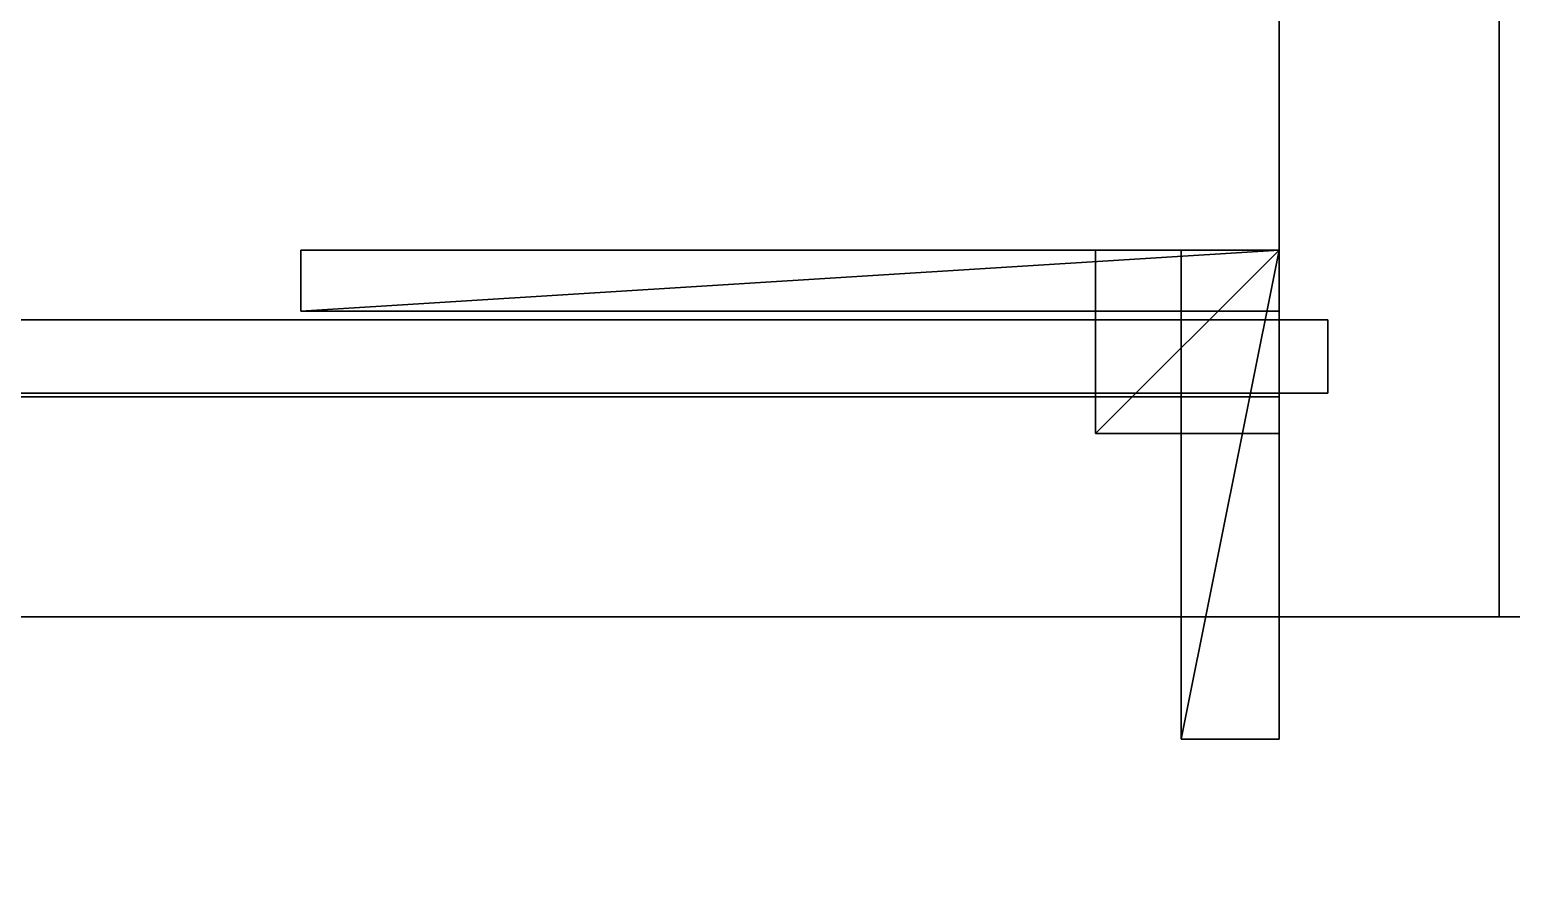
# Model space of a CAD drawing. Extents: x 0 to 5507, y -6518 to 0.
# Drawn here: x 1394.8 to 1516, y -3869.8 to -3800.9 of the extents above; entities that cross this region are included whole.
import ezdxf

# ---------------------------------------------------------------- set-up
doc = ezdxf.new("R2010")
doc.units = 0
for name, color, linetype in [('LAYER0', 7, 'CONTINUOUS'), ('LAYER1', 7, 'CONTINUOUS'), ('LAYER526', 7, 'CONTINUOUS'), ('LAYER532', 7, 'CONTINUOUS'), ('LAYER634', 7, 'CONTINUOUS'), ('LAYER661', 7, 'CONTINUOUS'), ('LAYER663', 2, 'CONTINUOUS'), ('LAYER664', 7, 'CONTINUOUS'), ('LAYER665', 253, 'CONTINUOUS'), ('LAYER666', 253, 'CONTINUOUS'), ('LAYER667', 253, 'CONTINUOUS'), ('LAYER668', 253, 'CONTINUOUS'), ('LAYER669', 253, 'CONTINUOUS'), ('LAYER670', 253, 'CONTINUOUS'), ('LAYER679', 7, 'CONTINUOUS'), ('LAYER765', 7, 'CONTINUOUS'), ('LAYER766', 7, 'CONTINUOUS')]:
    doc.layers.add(name, color=color, linetype=linetype)

msp = doc.modelspace()

# ---------------------------------------------------------------- linework, layer by layer
at = {"layer": 'LAYER0', "invisible_edges": 1}
for points in [[(5507, 0), (0, -6518), (0, 0), (5507, 0)], [(5507, -6518, 5), (0, 0, 5), (0, -6518, 5), (5507, -6518, 5)], [(0, 0, 5), (5507, -6518, 5), (5507, 0, 5), (0, 0, 5)], [(0, -6518), (5507, 0), (5507, -6518), (0, -6518)]]:
    msp.add_3dface(points, dxfattribs=at)
at = {"layer": 'LAYER526', "invisible_edges": 1}
for points in [[(2487, -3849, 5), (150, -3954, 5), (150, -3849, 5), (2487, -3849, 5)], [(150, -3954, 5), (2487, -3849, 5), (2487, -3954, 5), (150, -3954, 5)], [(150, -3849, 732), (2487, -3849, 5), (150, -3849, 5), (150, -3849, 732)], [(2487, -3849, 5), (150, -3849, 732), (2487, -3849, 732), (2487, -3849, 5)], [(2487, -3954, 732), (150, -3849, 732), (150, -3954, 732), (2487, -3954, 732)], [(150, -3849, 732), (2487, -3954, 732), (2487, -3849, 732), (150, -3849, 732)]]:
    msp.add_3dface(points, dxfattribs=at)
at = {"layer": 'LAYER532', "invisible_edges": 1}
for points in [[(2487, -3306, 5), (762, -3849, 5), (762, -3306, 5), (2487, -3306, 5)], [(762, -3849, 5), (2487, -3306, 5), (2487, -3849, 5), (762, -3849, 5)], [(2487, -3849, 115), (762, -3306, 115), (762, -3849, 115), (2487, -3849, 115)], [(762, -3306, 115), (2487, -3849, 115), (2487, -3306, 115), (762, -3306, 115)], [(2487, -3849, 115), (762, -3849, 5), (2487, -3849, 5), (2487, -3849, 115)], [(762, -3849, 5), (2487, -3849, 115), (762, -3849, 115), (762, -3849, 5)]]:
    msp.add_3dface(points, dxfattribs=at)
at = {"layer": 'LAYER634', "invisible_edges": 1}
for points in [[(1533, -3849, 115), (1515, -3279, 115), (1533, -3279, 115), (1533, -3849, 115)], [(1515, -3279, 115), (1533, -3849, 115), (1515, -3849, 115), (1515, -3279, 115)], [(1515, -3849, 895), (1533, -3279, 895), (1515, -3279, 895), (1515, -3849, 895)], [(1533, -3279, 895), (1515, -3849, 895), (1533, -3849, 895), (1533, -3279, 895)], [(1515, -3279, 115), (1515, -3849, 895), (1515, -3279, 895), (1515, -3279, 115)], [(1515, -3849, 895), (1515, -3279, 115), (1515, -3849, 115), (1515, -3849, 895)], [(1515, -3849, 895), (1533, -3849, 115), (1533, -3849, 895), (1515, -3849, 895)], [(1533, -3849, 115), (1515, -3849, 895), (1515, -3849, 115), (1533, -3849, 115)]]:
    msp.add_3dface(points, dxfattribs=at)
at = {"layer": 'LAYER661', "invisible_edges": 1}
for points in [[(1497, -3849, 895), (1497, -3279, 115), (1497, -3849, 115), (1497, -3849, 895)], [(1497, -3279, 115), (1497, -3849, 895), (1497, -3279, 895), (1497, -3279, 115)], [(1515, -3849, 115), (1497, -3279, 115), (1515, -3279, 115), (1515, -3849, 115)], [(1497, -3279, 115), (1515, -3849, 115), (1497, -3849, 115), (1497, -3279, 115)], [(1497, -3849, 895), (1515, -3279, 895), (1497, -3279, 895), (1497, -3849, 895)], [(1515, -3279, 895), (1497, -3849, 895), (1515, -3849, 895), (1515, -3279, 895)], [(1515, -3279, 895), (1515, -3849, 115), (1515, -3279, 115), (1515, -3279, 895)], [(1515, -3849, 115), (1515, -3279, 895), (1515, -3849, 895), (1515, -3849, 115)], [(1515, -3849, 115), (1497, -3849, 895), (1497, -3849, 115), (1515, -3849, 115)], [(1497, -3849, 895), (1515, -3849, 115), (1515, -3849, 895), (1497, -3849, 895)]]:
    msp.add_3dface(points, dxfattribs=at)
at = {"layer": 'LAYER663'}
for points in [[(1417, -3819, 842.5), (1417, -3824, 842.5), (1417, -3819, 865.5), (1417, -3819, 842.5)], [(1417, -3819, 865.5), (1417, -3824, 842.5), (1417, -3824, 865.5), (1417, -3819, 865.5)], [(1417, -3819, 865.5), (1417, -3824, 865.5), (1497, -3819, 865.5), (1417, -3819, 865.5)], [(1497, -3819, 865.5), (1417, -3824, 865.5), (1497, -3824, 865.5), (1497, -3819, 865.5)], [(1417, -3819, 865.5), (1497, -3819, 865.5), (1417, -3819, 842.5), (1417, -3819, 865.5)], [(1417, -3819, 842.5), (1497, -3819, 865.5), (1497, -3819, 842.5), (1417, -3819, 842.5)], [(1417, -3819, 842.5), (1497, -3819, 842.5), (1417, -3824, 842.5), (1417, -3819, 842.5)], [(1417, -3824, 842.5), (1497, -3819, 842.5), (1497, -3824, 842.5), (1417, -3824, 842.5)], [(1497, -3819, 865.5), (1497, -3824, 865.5), (1497, -3819, 842.5), (1497, -3819, 865.5)], [(1497, -3819, 842.5), (1497, -3824, 865.5), (1497, -3824, 842.5), (1497, -3819, 842.5)], [(1417, -3824, 842.5), (1497, -3824, 842.5), (1417, -3824, 865.5), (1417, -3824, 842.5)], [(1417, -3824, 865.5), (1497, -3824, 842.5), (1497, -3824, 865.5), (1417, -3824, 865.5)]]:
    msp.add_3dface(points, dxfattribs=at)
at = {"layer": 'LAYER664', "invisible_edges": 1}
for points in [[(1497, -3819, 842.5), (1417, -3819, 865.5), (1497, -3819, 865.5), (1497, -3819, 842.5)], [(1417, -3819, 865.5), (1497, -3819, 842.5), (1417, -3819, 842.5), (1417, -3819, 865.5)], [(1497, -3824, 865.5), (1417, -3819, 865.5), (1417, -3824, 865.5), (1497, -3824, 865.5)], [(1417, -3819, 865.5), (1497, -3824, 865.5), (1497, -3819, 865.5), (1417, -3819, 865.5)], [(1417, -3824, 842.5), (1417, -3819, 865.5), (1417, -3819, 842.5), (1417, -3824, 842.5)], [(1417, -3819, 865.5), (1417, -3824, 842.5), (1417, -3824, 865.5), (1417, -3819, 865.5)], [(1497, -3819, 842.5), (1417, -3824, 842.5), (1417, -3819, 842.5), (1497, -3819, 842.5)], [(1417, -3824, 842.5), (1497, -3819, 842.5), (1497, -3824, 842.5), (1417, -3824, 842.5)], [(1497, -3824, 865.5), (1497, -3819, 842.5), (1497, -3819, 865.5), (1497, -3824, 865.5)], [(1497, -3819, 842.5), (1497, -3824, 865.5), (1497, -3824, 842.5), (1497, -3819, 842.5)], [(1417, -3824, 842.5), (1497, -3824, 865.5), (1417, -3824, 865.5), (1417, -3824, 842.5)], [(1497, -3824, 865.5), (1417, -3824, 842.5), (1497, -3824, 842.5), (1497, -3824, 865.5)]]:
    msp.add_3dface(points, dxfattribs=at)
at = {"layer": 'LAYER665'}
for points in [[(1482, -3819, 850.5), (1482, -3834, 850.5), (1482, -3819, 865.5), (1482, -3819, 850.5)], [(1482, -3819, 865.5), (1482, -3834, 850.5), (1482, -3834, 865.5), (1482, -3819, 865.5)], [(1482, -3819, 865.5), (1482, -3834, 865.5), (1497, -3819, 865.5), (1482, -3819, 865.5)], [(1497, -3819, 865.5), (1482, -3834, 865.5), (1497, -3834, 865.5), (1497, -3819, 865.5)], [(1482, -3819, 865.5), (1497, -3819, 865.5), (1482, -3819, 850.5), (1482, -3819, 865.5)], [(1482, -3819, 850.5), (1497, -3819, 865.5), (1497, -3819, 850.5), (1482, -3819, 850.5)], [(1482, -3819, 850.5), (1497, -3819, 850.5), (1482, -3834, 850.5), (1482, -3819, 850.5)], [(1482, -3834, 850.5), (1497, -3819, 850.5), (1497, -3834, 850.5), (1482, -3834, 850.5)], [(1497, -3819, 865.5), (1497, -3834, 865.5), (1497, -3819, 850.5), (1497, -3819, 865.5)], [(1497, -3819, 850.5), (1497, -3834, 865.5), (1497, -3834, 850.5), (1497, -3819, 850.5)], [(1482, -3834, 850.5), (1497, -3834, 850.5), (1482, -3834, 865.5), (1482, -3834, 850.5)], [(1482, -3834, 865.5), (1497, -3834, 850.5), (1497, -3834, 865.5), (1482, -3834, 865.5)]]:
    msp.add_3dface(points, dxfattribs=at)
at = {"layer": 'LAYER666'}
for points in [[(1482, -3819, 850.5), (1482, -3834, 850.5), (1482, -3819, 865.5), (1482, -3819, 850.5)], [(1482, -3819, 865.5), (1482, -3834, 850.5), (1482, -3834, 865.5), (1482, -3819, 865.5)], [(1482, -3819, 865.5), (1482, -3834, 865.5), (1497, -3819, 865.5), (1482, -3819, 865.5)], [(1497, -3819, 865.5), (1482, -3834, 865.5), (1497, -3834, 865.5), (1497, -3819, 865.5)], [(1482, -3819, 865.5), (1497, -3819, 865.5), (1482, -3819, 850.5), (1482, -3819, 865.5)], [(1482, -3819, 850.5), (1497, -3819, 865.5), (1497, -3819, 850.5), (1482, -3819, 850.5)], [(1482, -3819, 850.5), (1497, -3819, 850.5), (1482, -3834, 850.5), (1482, -3819, 850.5)], [(1482, -3834, 850.5), (1497, -3819, 850.5), (1497, -3834, 850.5), (1482, -3834, 850.5)], [(1497, -3819, 865.5), (1497, -3834, 865.5), (1497, -3819, 850.5), (1497, -3819, 865.5)], [(1497, -3819, 850.5), (1497, -3834, 865.5), (1497, -3834, 850.5), (1497, -3819, 850.5)], [(1482, -3834, 850.5), (1497, -3834, 850.5), (1482, -3834, 865.5), (1482, -3834, 850.5)], [(1482, -3834, 865.5), (1497, -3834, 850.5), (1497, -3834, 865.5), (1482, -3834, 865.5)]]:
    msp.add_3dface(points, dxfattribs=at)
at = {"layer": 'LAYER667'}
for points in [[(1482, -3819, 850.5), (1482, -3834, 850.5), (1482, -3819, 865.5), (1482, -3819, 850.5)], [(1482, -3819, 865.5), (1482, -3834, 850.5), (1482, -3834, 865.5), (1482, -3819, 865.5)], [(1482, -3819, 865.5), (1482, -3834, 865.5), (1497, -3819, 865.5), (1482, -3819, 865.5)], [(1497, -3819, 865.5), (1482, -3834, 865.5), (1497, -3834, 865.5), (1497, -3819, 865.5)], [(1482, -3819, 865.5), (1497, -3819, 865.5), (1482, -3819, 850.5), (1482, -3819, 865.5)], [(1482, -3819, 850.5), (1497, -3819, 865.5), (1497, -3819, 850.5), (1482, -3819, 850.5)], [(1482, -3819, 850.5), (1497, -3819, 850.5), (1482, -3834, 850.5), (1482, -3819, 850.5)], [(1482, -3834, 850.5), (1497, -3819, 850.5), (1497, -3834, 850.5), (1482, -3834, 850.5)], [(1497, -3819, 865.5), (1497, -3834, 865.5), (1497, -3819, 850.5), (1497, -3819, 865.5)], [(1497, -3819, 850.5), (1497, -3834, 865.5), (1497, -3834, 850.5), (1497, -3819, 850.5)], [(1482, -3834, 850.5), (1497, -3834, 850.5), (1482, -3834, 865.5), (1482, -3834, 850.5)], [(1482, -3834, 865.5), (1497, -3834, 850.5), (1497, -3834, 865.5), (1482, -3834, 865.5)]]:
    msp.add_3dface(points, dxfattribs=at)
at = {"layer": 'LAYER668'}
for points in [[(1482, -3819, 850.5), (1482, -3834, 850.5), (1482, -3819, 865.5), (1482, -3819, 850.5)], [(1482, -3819, 865.5), (1482, -3834, 850.5), (1482, -3834, 865.5), (1482, -3819, 865.5)], [(1482, -3819, 865.5), (1482, -3834, 865.5), (1497, -3819, 865.5), (1482, -3819, 865.5)], [(1497, -3819, 865.5), (1482, -3834, 865.5), (1497, -3834, 865.5), (1497, -3819, 865.5)], [(1482, -3819, 865.5), (1497, -3819, 865.5), (1482, -3819, 850.5), (1482, -3819, 865.5)], [(1482, -3819, 850.5), (1497, -3819, 865.5), (1497, -3819, 850.5), (1482, -3819, 850.5)], [(1482, -3819, 850.5), (1497, -3819, 850.5), (1482, -3834, 850.5), (1482, -3819, 850.5)], [(1482, -3834, 850.5), (1497, -3819, 850.5), (1497, -3834, 850.5), (1482, -3834, 850.5)], [(1497, -3819, 865.5), (1497, -3834, 865.5), (1497, -3819, 850.5), (1497, -3819, 865.5)], [(1497, -3819, 850.5), (1497, -3834, 865.5), (1497, -3834, 850.5), (1497, -3819, 850.5)], [(1482, -3834, 850.5), (1497, -3834, 850.5), (1482, -3834, 865.5), (1482, -3834, 850.5)], [(1482, -3834, 865.5), (1497, -3834, 850.5), (1497, -3834, 865.5), (1482, -3834, 865.5)]]:
    msp.add_3dface(points, dxfattribs=at)
at = {"layer": 'LAYER669'}
for points in [[(1489, -3819, 857.5), (1489, -3859, 857.5), (1489, -3819, 865.5), (1489, -3819, 857.5)], [(1489, -3819, 865.5), (1489, -3859, 857.5), (1489, -3859, 865.5), (1489, -3819, 865.5)], [(1489, -3819, 865.5), (1489, -3859, 865.5), (1497, -3819, 865.5), (1489, -3819, 865.5)], [(1497, -3819, 865.5), (1489, -3859, 865.5), (1497, -3859, 865.5), (1497, -3819, 865.5)], [(1489, -3819, 865.5), (1497, -3819, 865.5), (1489, -3819, 857.5), (1489, -3819, 865.5)], [(1489, -3819, 857.5), (1497, -3819, 865.5), (1497, -3819, 857.5), (1489, -3819, 857.5)], [(1489, -3819, 857.5), (1497, -3819, 857.5), (1489, -3859, 857.5), (1489, -3819, 857.5)], [(1489, -3859, 857.5), (1497, -3819, 857.5), (1497, -3859, 857.5), (1489, -3859, 857.5)], [(1497, -3819, 865.5), (1497, -3859, 865.5), (1497, -3819, 857.5), (1497, -3819, 865.5)], [(1497, -3819, 857.5), (1497, -3859, 865.5), (1497, -3859, 857.5), (1497, -3819, 857.5)], [(1489, -3859, 857.5), (1497, -3859, 857.5), (1489, -3859, 865.5), (1489, -3859, 857.5)], [(1489, -3859, 865.5), (1497, -3859, 857.5), (1497, -3859, 865.5), (1489, -3859, 865.5)]]:
    msp.add_3dface(points, dxfattribs=at)
at = {"layer": 'LAYER670'}
for points in [[(1417, -3819, 849.5), (1417, -3824, 849.5), (1417, -3819, 865.5), (1417, -3819, 849.5)], [(1417, -3819, 865.5), (1417, -3824, 849.5), (1417, -3824, 865.5), (1417, -3819, 865.5)], [(1417, -3819, 865.5), (1417, -3824, 865.5), (1497, -3819, 865.5), (1417, -3819, 865.5)], [(1497, -3819, 865.5), (1417, -3824, 865.5), (1497, -3824, 865.5), (1497, -3819, 865.5)], [(1417, -3819, 865.5), (1497, -3819, 865.5), (1417, -3819, 849.5), (1417, -3819, 865.5)], [(1417, -3819, 849.5), (1497, -3819, 865.5), (1497, -3819, 849.5), (1417, -3819, 849.5)], [(1417, -3819, 849.5), (1497, -3819, 849.5), (1417, -3824, 849.5), (1417, -3819, 849.5)], [(1417, -3824, 849.5), (1497, -3819, 849.5), (1497, -3824, 849.5), (1417, -3824, 849.5)], [(1497, -3819, 865.5), (1497, -3824, 865.5), (1497, -3819, 849.5), (1497, -3819, 865.5)], [(1497, -3819, 849.5), (1497, -3824, 865.5), (1497, -3824, 849.5), (1497, -3819, 849.5)], [(1417, -3824, 849.5), (1497, -3824, 849.5), (1417, -3824, 865.5), (1417, -3824, 849.5)], [(1417, -3824, 865.5), (1497, -3824, 849.5), (1497, -3824, 865.5), (1417, -3824, 865.5)]]:
    msp.add_3dface(points, dxfattribs=at)
at = {"layer": 'LAYER679', "invisible_edges": 1}
for points in [[(773, -3849, 116), (1497, -3279, 116), (1497, -3849, 116), (773, -3849, 116)], [(1497, -3279, 116), (773, -3849, 116), (773, -3279, 116), (1497, -3279, 116)], [(773, -3279, 134), (1497, -3849, 134), (1497, -3279, 134), (773, -3279, 134)], [(1497, -3849, 134), (773, -3279, 134), (773, -3849, 134), (1497, -3849, 134)], [(1497, -3849, 134), (1497, -3279, 116), (1497, -3279, 134), (1497, -3849, 134)], [(1497, -3279, 116), (1497, -3849, 134), (1497, -3849, 116), (1497, -3279, 116)], [(1497, -3849, 134), (773, -3849, 116), (1497, -3849, 116), (1497, -3849, 134)], [(773, -3849, 116), (1497, -3849, 134), (773, -3849, 134), (773, -3849, 116)]]:
    msp.add_3dface(points, dxfattribs=at)
at = {"layer": 'LAYER765', "invisible_edges": 1}
for points in [[(769, -3824.7, 130), (1501, -3824.7, 894.5), (1501, -3824.7, 130), (769, -3824.7, 130)], [(1501, -3824.7, 894.5), (769, -3824.7, 130), (769, -3824.7, 894.5), (1501, -3824.7, 894.5)], [(769, -3830.7, 894.5), (1501, -3824.7, 894.5), (769, -3824.7, 894.5), (769, -3830.7, 894.5)], [(1501, -3824.7, 894.5), (769, -3830.7, 894.5), (1501, -3830.7, 894.5), (1501, -3824.7, 894.5)], [(1501, -3830.7, 130), (769, -3824.7, 130), (1501, -3824.7, 130), (1501, -3830.7, 130)], [(769, -3824.7, 130), (1501, -3830.7, 130), (769, -3830.7, 130), (769, -3824.7, 130)], [(1501, -3830.7, 130), (1501, -3824.7, 894.5), (1501, -3830.7, 894.5), (1501, -3830.7, 130)], [(1501, -3824.7, 894.5), (1501, -3830.7, 130), (1501, -3824.7, 130), (1501, -3824.7, 894.5)], [(769, -3830.7, 894.5), (1501, -3830.7, 130), (1501, -3830.7, 894.5), (769, -3830.7, 894.5)], [(1501, -3830.7, 130), (769, -3830.7, 894.5), (769, -3830.7, 130), (1501, -3830.7, 130)]]:
    msp.add_3dface(points, dxfattribs=at)
at = {"layer": 'LAYER766', "invisible_edges": 1}
for points in [[(773, -3831, 775), (1497, -3849, 775), (773, -3849, 775), (773, -3831, 775)], [(1497, -3849, 775), (773, -3831, 775), (1497, -3831, 775), (1497, -3849, 775)], [(1497, -3831, 895), (773, -3849, 895), (1497, -3849, 895), (1497, -3831, 895)], [(773, -3849, 895), (1497, -3831, 895), (773, -3831, 895), (773, -3849, 895)], [(773, -3831, 775), (1497, -3831, 895), (1497, -3831, 775), (773, -3831, 775)], [(1497, -3831, 895), (773, -3831, 775), (773, -3831, 895), (1497, -3831, 895)], [(1497, -3831, 895), (1497, -3849, 775), (1497, -3831, 775), (1497, -3831, 895)], [(1497, -3849, 775), (1497, -3831, 895), (1497, -3849, 895), (1497, -3849, 775)], [(773, -3849, 895), (1497, -3849, 775), (1497, -3849, 895), (773, -3849, 895)], [(1497, -3849, 775), (773, -3849, 895), (773, -3849, 775), (1497, -3849, 775)]]:
    msp.add_3dface(points, dxfattribs=at)

# ---------------------------------------------------------------- meshes
at = {"layer": 'LAYER1'}
mesh = msp.add_polymesh((3, 2), dxfattribs=at)
for k, corner in enumerate([(3052, -1518, 2340), (1039, -1518, 2340), (3052, -6518, 2340), (3052, -1518, 2340), (3202, -6518, 2340), (3202, -1368, 2340)]):
    mesh.set_mesh_vertex(divmod(k, 2), corner)

doc.saveas('drawing.dxf')
